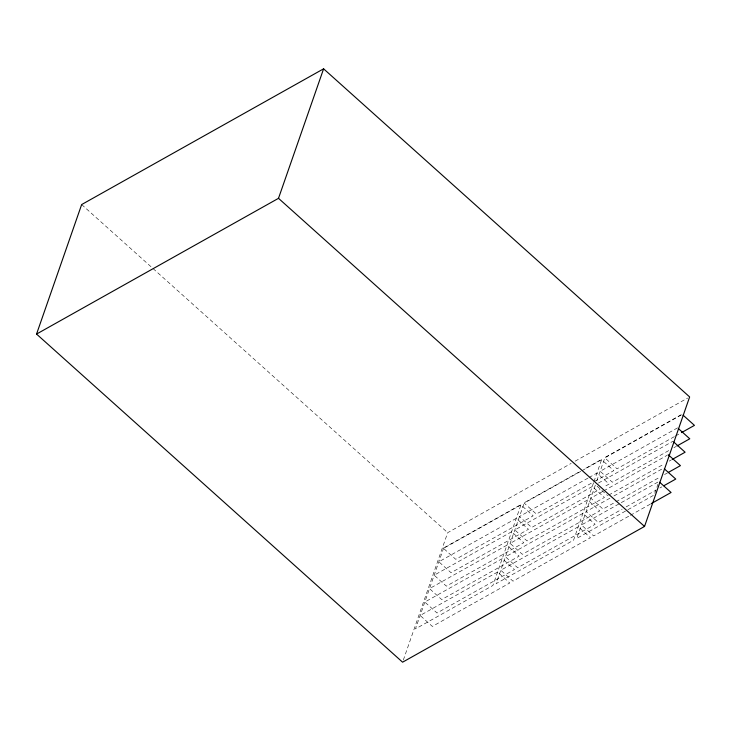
<?xml version="1.0" encoding="UTF-8"?>
<svg xmlns="http://www.w3.org/2000/svg" width="731" height="731" viewBox="0 0 731 731"><rect width="100%" height="100%" fill="white"/><g stroke="black" fill="none" stroke-linecap="round" stroke-linejoin="round"><path stroke-width="0.55" stroke-dasharray="3.65 2.74" d="M403.329 660.047L447.683 532.68L571.149 463.408M593.581 482.707L573.552 540.218L496.13 583.658L524.31 502.709L579.902 471.522M593.947 481.638L601.741 459.269L583.868 469.293M595.317 485.156L576.777 538.409L654.199 494.969L657.909 484.315M596.807 480.888L604.966 457.46L681.402 414.578M575.133 461.17L687.652 398.048M580.752 471.376L524.173 503.12L536.371 514.048L592.951 482.305M581.748 470.819L601.595 459.68L613.802 470.618L593.947 481.756M681.255 414.989L604.82 457.871L617.028 468.799L674.594 436.508M587.989 478.111L519.494 516.543L531.702 527.471L600.188 489.048M588.985 477.553L596.925 473.103L609.124 484.041L604.162 486.819M677.573 427.854L600.151 471.294L612.35 482.222L669.925 449.93M675.59 435.95L680.552 433.163M598.451 483.045L672.904 441.277M673.891 447.701L675.883 446.586M602.709 491.451L590.803 498.14L603.002 509.068L614.917 502.389M603.705 490.894L667.229 455.258M608.667 495.097L664.26 463.902M669.221 461.124L671.204 460.009M609.946 498.195L586.125 511.563L598.323 522.491L622.154 509.132M613.921 495.965L663.547 468.123M615.904 501.832L659.581 477.325M664.543 474.547L667.522 472.875M657.882 482.104L581.456 524.986L593.654 535.914L629.391 515.867M626.12 506.903L655.899 490.199M659.874 487.97L661.857 486.855M630.378 515.309L650.234 504.171M597.099 486.17L607.671 495.645M81.653 204.561L447.683 532.68M443.662 547.958L415.473 628.898L492.895 585.467L521.084 504.518L443.662 547.958M520.947 504.929L443.516 548.369L455.724 559.297L533.146 515.867L520.947 504.929M516.269 518.352L438.847 561.792L451.045 572.72L528.476 529.29L516.269 518.352M511.599 531.775L434.168 575.215L446.376 586.143L523.798 542.713L511.599 531.775M592.247 486.526L514.825 529.966L527.024 540.894L604.446 497.464L592.247 486.526M506.921 545.198L429.499 588.629L441.698 599.566L519.12 556.136L506.921 545.198M587.578 499.949L510.147 543.389L522.345 554.317L599.776 510.887L587.578 499.949M502.252 558.621L424.821 602.052L437.019 612.989L514.45 569.559L502.252 558.621M582.899 513.372L505.477 556.812L517.676 567.74L595.098 524.31L582.899 513.372M497.573 572.044L420.151 615.475L432.35 626.412L509.772 582.982L497.573 572.044M578.221 526.795L500.799 570.235L512.998 581.163L590.429 537.733L578.221 526.795"/><path stroke-width="1.1" d="M36.55 334.067L81.653 204.561L323.605 68.815L689.644 396.933L644.541 526.439L402.589 662.185L36.55 334.067L278.502 198.32L323.605 68.815M681.548 432.606L694.45 425.369L683.065 415.153M676.869 446.029L689.772 438.792L678.386 428.576M672.2 459.452L685.102 452.215L673.717 441.999M668.518 472.317L680.424 465.638L668.225 454.7M663.839 485.74L675.755 479.061L664.36 468.845M651.23 503.622L671.076 492.484L659.691 482.268M278.502 198.32L644.541 526.439"/></g></svg>
